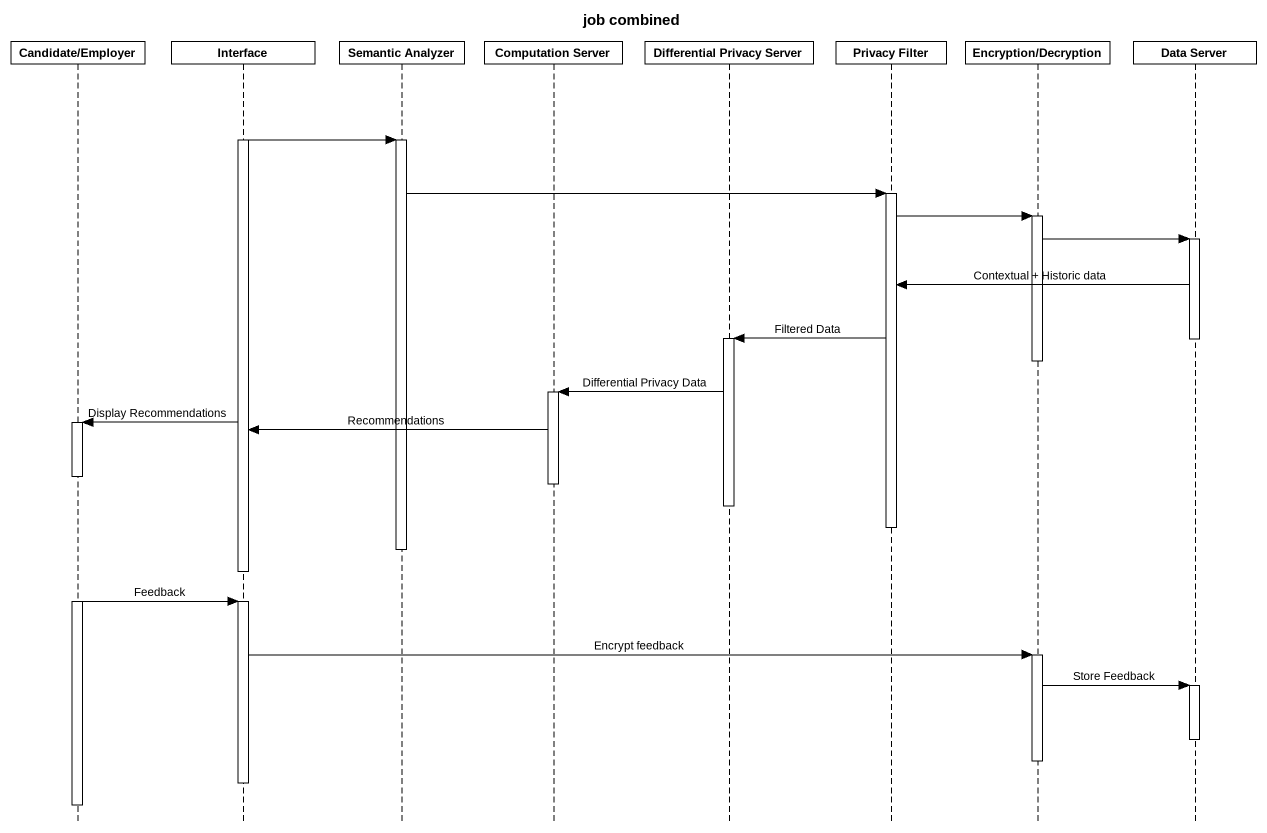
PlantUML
@startuml
title job combined
hide footbox
participant "Candidate/Employer" as Candidate_Employer
participant "Interface" as Interface_
participant "Semantic Analyzer" as Semantic_Analyzer
participant "Computation Server" as Computation_Server
participant "Differential Privacy Server" as Differential_Privacy_Server
participant "Privacy Filter" as Privacy_Filter
participant "Encryption/Decryption" as Encryption_Decryption
participant "Data Server" as Data_Server

activate Interface_
Interface_ -> Semantic_Analyzer
activate Semantic_Analyzer
Semantic_Analyzer -> Privacy_Filter
activate Privacy_Filter
Privacy_Filter -> Encryption_Decryption
activate Encryption_Decryption
Encryption_Decryption -> Data_Server
activate Data_Server
Data_Server -> Privacy_Filter : Contextual + Historic data
Privacy_Filter -> Differential_Privacy_Server : Filtered Data
activate Differential_Privacy_Server
deactivate Data_Server
deactivate Encryption_Decryption
Differential_Privacy_Server -> Computation_Server : Differential Privacy Data
activate Computation_Server
Interface_ -> Candidate_Employer : Display Recommendations
activate Candidate_Employer
Computation_Server -> Interface_ : Recommendations
deactivate Computation_Server
deactivate Differential_Privacy_Server
deactivate Privacy_Filter
deactivate Semantic_Analyzer
deactivate Interface_
Candidate_Employer -> Interface_ : Feedback
activate Interface_
Interface_ -> Encryption_Decryption : Encrypt feedback
activate Encryption_Decryption
Encryption_Decryption -> Data_Server : Store Feedback
activate Data_Server
deactivate Data_Server
deactivate Encryption_Decryption
deactivate Interface_
deactivate Candidate_Employer
@enduml
